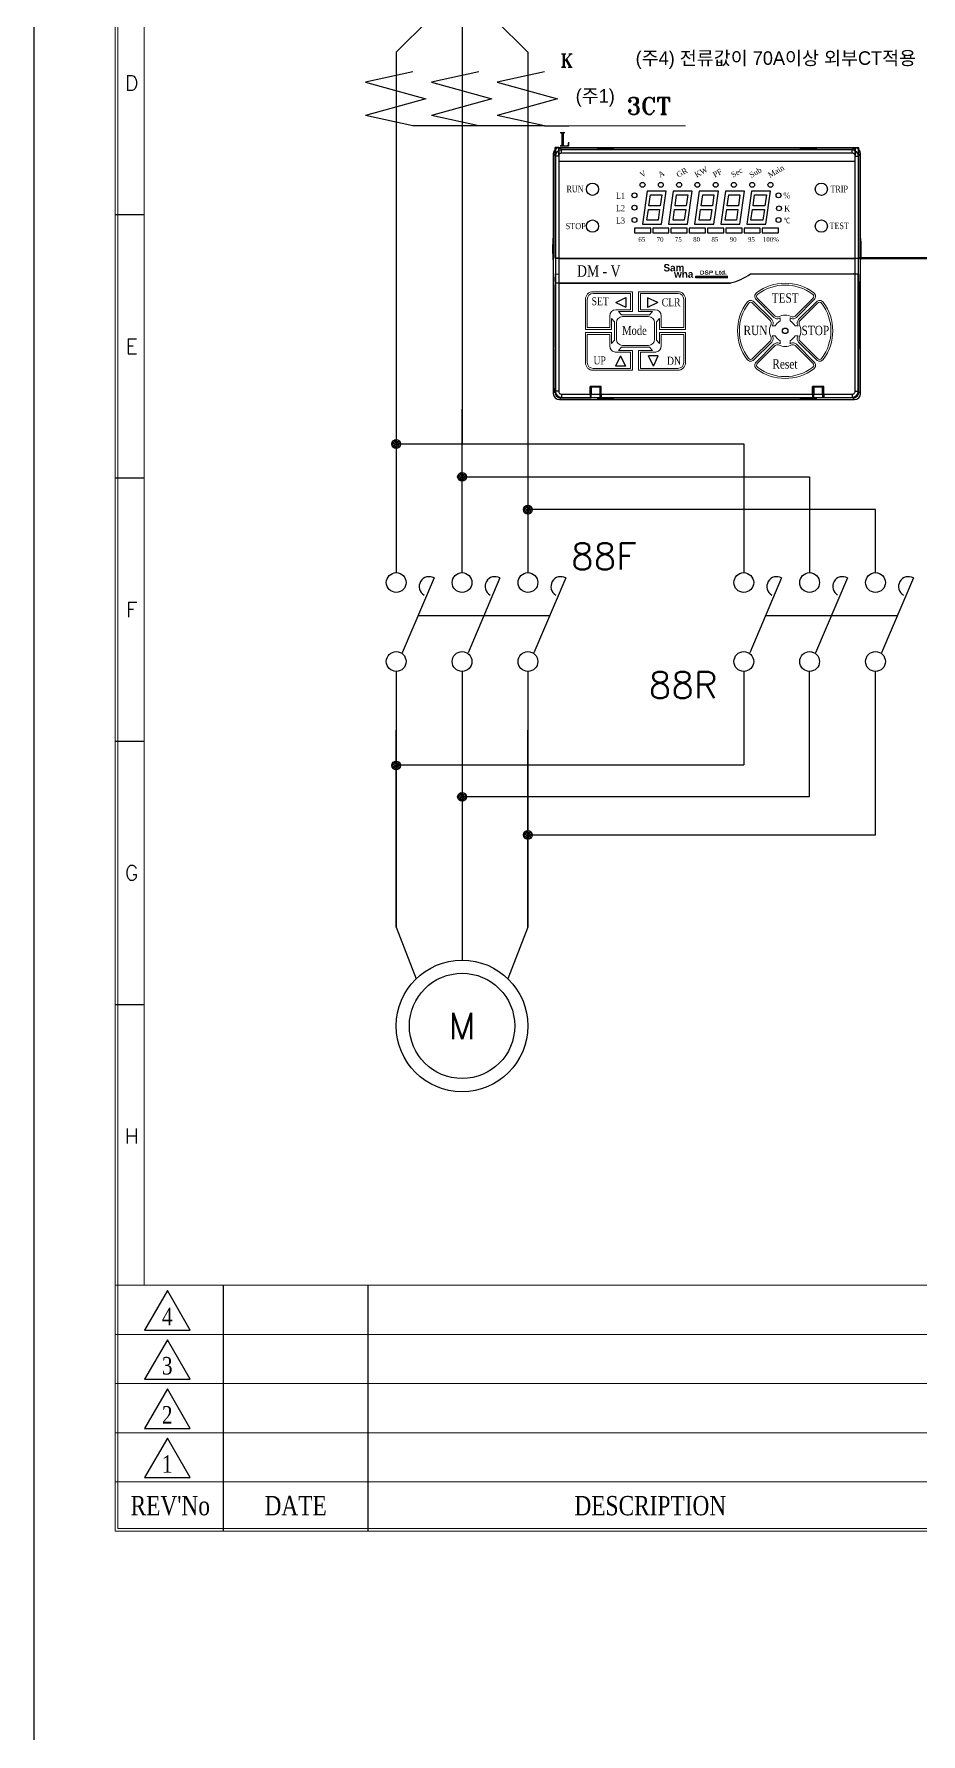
# Model space of a CAD drawing. Header units: millimetres. Extents: x 54 to 1685, y 68 to 1015.
# Drawn here: x 53.5 to 154.6, y 363.6 to 557.3 of the extents above; entities that cross this region are included whole.
import ezdxf
from ezdxf.enums import TextEntityAlignment as Align

# ---------------------------------------------------------------- set-up
doc = ezdxf.new("R2010")
doc.units = ezdxf.units.MM
for name, color, linetype in [('02___PRT_ALL_AXES', 7, 'Continuous'), ('1', 1, 'Continuous'), ('10', 1, 'Continuous'), ('20', 2, 'Continuous'), ('30', 3, 'Continuous'), ('40', 7, 'Continuous'), ('70', 7, 'Continuous')]:
    doc.layers.add(name, color=color, linetype=linetype)
doc.styles.add('SIMPLEX', font='SIMPLEX.shx', dxfattribs={"bigfont": 'HBRDS.shx'})
doc.styles.add('SS', font='batang.ttc', dxfattribs={"width": 0.8})
doc.styles.get("Standard").update_dxf_attribs({"font": 'BareunDotumPro1.ttf'})
doc.styles.add('STYLE2', font='romant.shx')
doc.styles.add('굴림체', font='gulim.ttc')

msp = doc.modelspace()

# ---------------------------------------------------------------- hatches: boundary and pattern name
msp.add_hatch(color=5).paths.add_polyline_path([(128.911, 529.528), (128.911, 529.736), (132.565, 529.736), (132.565, 529.528)])
at = {"layer": '70'}
h = msp.add_hatch(dxfattribs=at)
h.set_pattern_fill('ANSI33', color=256, style=0)
h.set_pattern_definition([(45, (900.59052, 238.1326), (-0.176776695, 0.176776695), []), (45, (900.7673, 238.1326), (-0.176776695, 0.176776695), [0.125, -0.0625])])
h.paths.add_polyline_path([(94.783, 511.096, 0.4142136), (94.283, 510.596, 0.4142136), (94.783, 510.096)])
h.paths.add_polyline_path([(94.783, 511.096), (94.783, 510.596), (95.283, 510.596, 0.4142136)])
h.paths.add_polyline_path([(95.283, 510.596), (94.783, 510.596), (94.783, 510.096, 0.4142136)])
h = msp.add_hatch(dxfattribs=at)
h.set_pattern_fill('ANSI33', color=256, style=0)
h.set_pattern_definition([(45, (908.09052, 234.39019), (-0.176776695, 0.176776695), []), (45, (908.2673, 234.39019), (-0.176776695, 0.176776695), [0.125, -0.0625])])
h.paths.add_polyline_path([(102.283, 507.354, 0.4142136), (101.783, 506.854, 0.4142136), (102.283, 506.354)])
h.paths.add_polyline_path([(102.283, 507.354), (102.283, 506.854), (102.783, 506.854, 0.4142136)])
h.paths.add_polyline_path([(102.783, 506.854), (102.283, 506.854), (102.283, 506.354, 0.4142136)])
h = msp.add_hatch(dxfattribs=at)
h.set_pattern_fill('ANSI33', color=256, style=0)
h.set_pattern_definition([(45, (915.59052, 230.64778), (-0.176776695, 0.176776695), []), (45, (915.7673, 230.64778), (-0.176776695, 0.176776695), [0.125, -0.0625])])
h.paths.add_polyline_path([(109.783, 503.611, 0.4142136), (109.283, 503.111, 0.4142136), (109.783, 502.611)])
h.paths.add_polyline_path([(109.783, 503.611), (109.783, 503.111), (110.283, 503.111, 0.4142136)])
h.paths.add_polyline_path([(110.283, 503.111), (109.783, 503.111), (109.783, 502.611, 0.4142136)])
at = {"layer": '70', "lineweight": 30}
h = msp.add_hatch(dxfattribs=at)
h.set_pattern_fill('ANSI33', color=0, style=0)
h.set_pattern_definition([(45, (900.59052, 201.5034), (-0.176776695, 0.176776695), []), (45, (900.7673, 201.5034), (-0.176776695, 0.176776695), [0.125, -0.0625])])
h.paths.add_polyline_path([(94.783, 474.467, 0.4142136), (94.283, 473.967, 0.4142136), (94.783, 473.467)])
h.paths.add_polyline_path([(94.783, 474.467), (94.783, 473.967), (95.283, 473.967, 0.4142136)])
h.paths.add_polyline_path([(95.283, 473.967), (94.783, 473.967), (94.783, 473.467, 0.4142136)])
h = msp.add_hatch(dxfattribs=at)
h.set_pattern_fill('ANSI33', color=0, style=0)
h.set_pattern_definition([(45, (908.09052, 197.92017), (-0.176776695, 0.176776695), []), (45, (908.2673, 197.92017), (-0.176776695, 0.176776695), [0.125, -0.0625])])
h.paths.add_polyline_path([(102.283, 470.884, 0.4142136), (101.783, 470.384, 0.4142136), (102.283, 469.884)])
h.paths.add_polyline_path([(102.283, 470.884), (102.283, 470.384), (102.783, 470.384, 0.4142136)])
h.paths.add_polyline_path([(102.783, 470.384), (102.283, 470.384), (102.283, 469.884, 0.4142136)])
at = {"layer": '70'}
h = msp.add_hatch(dxfattribs=at)
h.set_pattern_fill('ANSI33', color=0, style=0)
h.set_pattern_definition([(45, (915.59052, 193.58122), (-0.176776695, 0.176776695), []), (45, (915.7673, 193.58122), (-0.176776695, 0.176776695), [0.125, -0.0625])])
h.paths.add_polyline_path([(109.783, 466.545, 0.4142136), (109.283, 466.045, 0.4142136), (109.783, 465.545)])
h.paths.add_polyline_path([(109.783, 466.545), (109.783, 466.045), (110.283, 466.045, 0.4142136)])
h.paths.add_polyline_path([(110.283, 466.045), (109.783, 466.045), (109.783, 465.545, 0.4142136)])

# ---------------------------------------------------------------- linework, layer by layer
at = {"color": 0, "lineweight": 30}
for p, q in [((102.283, 562.739), (102.283, 510.596)), ((94.783, 555.239), (98.533, 558.955)), ((109.783, 555.239), (106.033, 558.955)), ((94.783, 555.239), (94.783, 540.239)), ((109.783, 555.239), (109.783, 540.239)), ((94.783, 540.239), (94.783, 510.596)), ((109.783, 540.239), (109.783, 510.596)), ((94.783, 514.576), (94.783, 495.932)), ((102.283, 495.932), (102.283, 514.576)), ((109.783, 514.576), (109.783, 495.932)), ((94.783, 484.682), (94.783, 455.53)), ((102.283, 484.682), (102.283, 451.78)), ((109.783, 484.682), (109.783, 455.53)), ((94.783, 455.53), (94.783, 477.982)), ((109.783, 455.53), (109.783, 477.982)), ((94.783, 474.033), (134.373, 474.033)), ((141.873, 470.384), (102.283, 470.384)), ((109.783, 466.045), (149.373, 466.045)), ((94.783, 455.53), (97.052, 449.654)), ((109.783, 455.53), (107.514, 449.654))]:
    msp.add_line(p, q, dxfattribs=at)
at = {"color": 7}
for p, q in [((96.683, 552.994), (91.296, 551.805)), ((104.183, 552.994), (98.796, 551.805)), ((111.683, 552.994), (106.296, 551.805)), ((91.296, 551.805), (98.171, 549.913)), ((98.796, 551.805), (105.671, 549.913)), ((106.296, 551.805), (113.171, 549.913)), ((98.171, 549.913), (91.296, 548.021)), ((105.671, 549.913), (98.796, 548.021)), ((113.171, 549.913), (106.296, 548.021)), ((96.683, 546.832), (91.296, 548.021)), ((111.683, 546.832), (96.683, 546.832)), ((104.183, 546.832), (98.796, 548.021)), ((111.683, 546.832), (106.296, 548.021)), ((111.683, 546.832), (114.451, 546.832))]:
    msp.add_line(p, q, dxfattribs=at)
at = {"color": 7, "linetype": 'Continuous'}
for p, q in [((112.919, 544.385), (112.882, 544.378)), ((112.882, 531.757), (112.882, 544.378)), ((112.882, 544.378), (117.978, 544.378)), ((112.882, 544.361), (112.919, 544.355)), ((112.882, 544.361), (118.009, 544.361)), ((113.287, 544.388), (112.919, 544.385)), ((112.919, 543.405), (112.919, 544.385)), ((112.919, 544.355), (112.919, 531.781)), ((113.287, 544.352), (112.919, 544.355)), ((113.287, 543.405), (113.287, 544.388)), ((113.287, 544.388), (147.056, 544.388)), ((113.287, 544.352), (113.287, 531.784)), ((113.287, 544.352), (147.056, 544.352)), ((113.618, 544.104), (113.371, 544.352)), ((146.972, 544.352), (113.371, 544.352)), ((117.978, 544.378), (117.983, 544.381)), ((117.978, 544.378), (117.978, 544.361)), ((117.983, 544.381), (119.26, 544.381)), ((118.009, 544.378), (118.009, 544.361)), ((118.014, 544.378), (118.014, 544.358)), ((118.014, 544.358), (119.229, 544.358)), ((119.229, 544.358), (119.229, 544.378)), ((119.234, 544.361), (119.234, 544.378)), ((119.234, 544.361), (129.559, 544.361)), ((119.265, 544.378), (119.26, 544.381)), ((119.265, 544.378), (119.265, 544.361)), ((119.265, 544.378), (129.528, 544.378)), ((130.784, 544.361), (141.109, 544.361)), ((130.815, 544.378), (141.078, 544.378)), ((141.078, 544.378), (141.083, 544.381)), ((141.078, 544.378), (141.078, 544.361)), ((141.083, 544.381), (142.36, 544.381)), ((141.109, 544.378), (141.109, 544.361)), ((141.114, 544.378), (141.114, 544.358)), ((141.114, 544.358), (142.329, 544.358)), ((142.334, 544.361), (147.461, 544.361)), ((142.365, 544.378), (147.461, 544.378)), ((146.725, 544.104), (146.972, 544.352)), ((147.056, 544.388), (147.424, 544.385)), ((147.056, 544.388), (147.056, 543.405)), ((147.056, 544.352), (147.424, 544.355)), ((147.056, 531.784), (147.056, 544.352)), ((147.424, 544.385), (147.461, 544.378)), ((147.424, 544.385), (147.424, 543.405)), ((147.461, 544.361), (147.424, 544.355)), ((147.424, 531.781), (147.424, 544.355)), ((147.461, 531.757), (147.461, 544.378)), ((112.671, 543.653), (112.671, 516.349)), ((112.919, 543.405), (112.671, 543.653)), ((113.287, 543.405), (112.919, 543.405)), ((146.972, 542.777), (113.371, 542.777)), ((113.618, 543.736), (113.618, 544.104)), ((146.725, 544.104), (113.618, 544.104)), ((146.725, 543.736), (113.618, 543.736)), ((117.659, 544.256), (117.659, 544.279)), ((117.659, 544.279), (119.584, 544.279)), ((117.659, 544.256), (119.584, 544.256)), ((119.584, 544.256), (119.584, 544.279)), ((140.759, 544.256), (140.759, 544.279)), ((140.759, 544.279), (142.684, 544.279)), ((140.759, 544.256), (142.684, 544.256)), ((142.684, 544.256), (142.684, 544.279)), ((146.725, 543.736), (146.725, 544.104)), ((147.056, 543.405), (147.424, 543.405)), ((147.424, 543.405), (147.671, 543.653)), ((147.671, 516.349), (147.671, 543.653)), ((112.882, 531.775), (112.919, 531.781)), ((112.882, 531.775), (119.146, 531.775)), ((112.919, 531.751), (112.882, 531.757)), ((112.882, 531.757), (119.12, 531.757)), ((113.287, 531.784), (112.919, 531.781)), ((112.919, 531.751), (112.919, 530)), ((113.287, 531.748), (112.919, 531.751)), ((113.287, 531.784), (147.056, 531.784)), ((113.287, 531.748), (113.287, 530)), ((113.287, 531.748), (147.056, 531.748)), ((141.196, 531.775), (147.461, 531.775)), ((141.223, 531.757), (147.461, 531.757)), ((147.056, 531.784), (147.424, 531.781)), ((147.056, 531.748), (147.424, 531.751)), ((147.056, 530), (147.056, 531.748)), ((147.461, 531.775), (147.424, 531.781)), ((147.424, 531.751), (147.461, 531.757)), ((147.424, 530), (147.424, 531.751)), ((112.875, 529.125), (112.875, 529.615)), ((112.875, 529.615), (112.883, 529.615)), ((112.883, 529.604), (112.883, 516.554)), ((112.904, 528.95), (132.842, 528.95)), ((112.91, 529.954), (112.926, 529.959)), ((112.926, 529.959), (113.295, 529.965)), ((112.926, 529.959), (112.926, 516.597)), ((113.295, 529.965), (113.295, 516.597)), ((113.295, 528.915), (132.842, 528.915)), ((135.132, 530), (147.439, 530)), ((135.132, 529.965), (147.048, 529.965)), ((146.743, 529.965), (146.743, 530)), ((146.848, 529.965), (146.848, 529.991)), ((147.048, 529.965), (147.417, 529.959)), ((147.048, 516.597), (147.048, 529.965)), ((147.433, 529.954), (147.417, 529.959)), ((147.417, 516.597), (147.417, 529.959)), ((147.46, 529.615), (147.468, 529.615)), ((147.46, 516.554), (147.46, 529.604)), ((147.468, 529.125), (147.468, 529.615)), ((112.875, 517.048), (112.875, 521.425)), ((147.468, 517.048), (147.468, 521.425)), ((112.863, 516.541), (112.671, 516.349)), ((112.863, 516.541), (112.868, 516.963)), ((112.868, 516.963), (112.875, 517.048)), ((112.883, 516.963), (112.868, 516.963)), ((112.875, 517.048), (112.883, 517.048)), ((112.926, 516.597), (112.883, 516.554)), ((113.295, 516.597), (112.926, 516.597)), ((113.114, 516.049), (113.053, 516.049)), ((113.556, 515.836), (113.371, 515.65)), ((113.371, 515.65), (146.972, 515.65)), ((113.556, 515.836), (116.976, 515.836)), ((113.578, 515.883), (113.611, 515.884)), ((113.626, 515.898), (113.611, 515.884)), ((113.611, 515.884), (116.861, 515.884)), ((113.611, 515.883), (116.86, 515.883)), ((113.626, 516.266), (113.626, 515.898)), ((113.626, 516.266), (116.871, 516.266)), ((113.626, 515.898), (116.865, 515.898)), ((116.861, 515.884), (116.86, 515.883)), ((116.861, 515.884), (116.865, 515.898)), ((116.871, 516.266), (116.865, 515.898)), ((116.976, 516.049), (116.868, 516.049)), ((116.871, 516.266), (116.871, 517.151)), ((118.131, 517.151), (116.871, 517.151)), ((116.871, 517.097), (116.991, 517.097)), ((116.983, 517.081), (116.871, 517.081)), ((116.871, 517.048), (116.983, 517.048)), ((116.98, 516.963), (116.871, 516.963)), ((116.871, 516.696), (116.992, 516.696)), ((116.871, 516.276), (116.992, 516.276)), ((116.976, 516.049), (116.977, 516.276)), ((116.976, 515.836), (116.976, 516.049)), ((116.997, 515.898), (116.976, 515.836)), ((116.979, 516.696), (116.98, 516.963)), ((116.98, 516.963), (116.983, 517.048)), ((116.983, 517.081), (116.991, 517.097)), ((116.983, 517.048), (116.983, 517.081)), ((116.992, 517.151), (116.992, 517.065)), ((116.992, 517.065), (117.003, 517.054)), ((118.011, 517.065), (116.992, 517.065)), ((116.997, 515.898), (117.003, 516.266)), ((116.997, 515.898), (118.006, 515.898)), ((117.003, 517.054), (117.003, 516.266)), ((118, 517.054), (117.003, 517.054)), ((117.003, 516.266), (118, 516.266)), ((117.659, 515.746), (119.584, 515.746)), ((117.659, 515.746), (117.659, 515.723)), ((117.659, 515.723), (119.584, 515.723)), ((118.011, 517.065), (118, 517.054)), ((118, 516.266), (118, 517.054)), ((118, 516.266), (118.006, 515.898)), ((118.026, 515.836), (118.006, 515.898)), ((118.011, 517.065), (118.011, 517.151)), ((118.02, 517.081), (118.012, 517.097)), ((118.012, 517.097), (118.131, 517.097)), ((118.02, 517.081), (118.02, 517.048)), ((118.131, 517.081), (118.02, 517.081)), ((118.023, 516.963), (118.02, 517.048)), ((118.02, 517.048), (118.131, 517.048)), ((118.026, 516.049), (118.023, 516.963)), ((118.023, 516.963), (118.131, 516.963)), ((118.026, 516.049), (118.135, 516.049)), ((118.026, 515.836), (118.026, 516.049)), ((118.026, 515.836), (142.316, 515.836)), ((118.131, 516.266), (118.131, 517.151)), ((118.131, 516.266), (142.211, 516.266)), ((118.131, 516.266), (118.138, 515.898)), ((118.142, 515.884), (118.138, 515.898)), ((118.138, 515.898), (142.205, 515.898)), ((118.142, 515.884), (118.143, 515.883)), ((118.142, 515.884), (142.201, 515.884)), ((118.143, 515.883), (142.2, 515.883)), ((119.584, 515.746), (119.584, 515.723)), ((140.759, 515.746), (142.684, 515.746)), ((140.759, 515.746), (140.759, 515.723)), ((140.759, 515.723), (142.684, 515.723)), ((142.201, 515.884), (142.2, 515.883)), ((142.205, 515.898), (142.201, 515.884)), ((142.211, 516.266), (142.205, 515.898)), ((142.208, 516.049), (142.316, 516.049)), ((143.471, 517.151), (142.211, 517.151)), ((142.211, 516.266), (142.211, 517.151)), ((142.211, 517.097), (142.331, 517.097)), ((142.323, 517.081), (142.211, 517.081)), ((142.211, 517.048), (142.323, 517.048)), ((142.211, 516.963), (142.32, 516.963)), ((142.316, 516.049), (142.32, 516.963)), ((142.316, 515.836), (142.316, 516.049)), ((142.337, 515.898), (142.316, 515.836)), ((142.32, 516.963), (142.323, 517.048)), ((142.323, 517.081), (142.331, 517.097)), ((142.323, 517.048), (142.323, 517.081)), ((142.332, 517.151), (142.332, 517.065)), ((143.351, 517.065), (142.332, 517.065)), ((142.332, 517.065), (142.343, 517.054)), ((142.337, 515.898), (142.343, 516.266)), ((142.337, 515.898), (143.346, 515.898)), ((143.34, 517.054), (142.343, 517.054)), ((142.343, 517.054), (142.343, 516.266)), ((142.343, 516.266), (143.34, 516.266)), ((142.684, 515.746), (142.684, 515.723)), ((143.351, 517.065), (143.34, 517.054)), ((143.34, 516.266), (143.34, 517.054)), ((143.34, 516.266), (143.346, 515.898)), ((143.366, 515.836), (143.346, 515.898)), ((143.351, 517.065), (143.351, 517.151)), ((143.471, 516.696), (143.351, 516.696)), ((143.471, 516.276), (143.351, 516.276)), ((143.352, 517.097), (143.471, 517.097)), ((143.36, 517.081), (143.352, 517.097)), ((143.471, 517.081), (143.36, 517.081)), ((143.36, 517.081), (143.36, 517.048)), ((143.471, 517.048), (143.36, 517.048)), ((143.363, 516.963), (143.36, 517.048)), ((143.363, 516.963), (143.471, 516.963)), ((143.364, 516.696), (143.363, 516.963)), ((143.366, 516.049), (143.366, 516.276)), ((143.366, 516.049), (143.475, 516.049)), ((143.366, 515.836), (143.366, 516.049)), ((146.787, 515.836), (143.366, 515.836)), ((143.471, 516.266), (143.471, 517.151)), ((143.471, 516.266), (146.717, 516.266)), ((143.471, 516.266), (143.478, 515.898)), ((143.478, 515.898), (146.717, 515.898)), ((143.478, 515.898), (143.482, 515.884)), ((143.482, 515.884), (146.732, 515.884)), ((143.482, 515.884), (143.483, 515.883)), ((143.483, 515.883), (146.732, 515.883)), ((146.717, 516.266), (146.717, 515.898)), ((146.717, 515.898), (146.732, 515.884)), ((146.732, 515.884), (146.765, 515.883)), ((146.787, 515.836), (146.972, 515.65)), ((147.048, 516.597), (147.417, 516.597)), ((147.229, 516.049), (147.29, 516.049)), ((147.417, 516.597), (147.46, 516.554)), ((147.468, 517.048), (147.46, 517.048)), ((147.46, 516.963), (147.475, 516.963)), ((147.475, 516.963), (147.468, 517.048)), ((147.48, 516.541), (147.475, 516.963)), ((147.48, 516.541), (147.671, 516.349))]:
    msp.add_line(p, q, dxfattribs=at)
at = {"color": 5}
for p, q in [((128.911, 529.736), (132.565, 529.736)), ((128.911, 529.528), (128.911, 529.736)), ((132.565, 529.528), (128.911, 529.528))]:
    msp.add_line(p, q, dxfattribs=at)
at = {"color": 7, "linetype": 'Continuous', "lineweight": 15}
for p, q in [((116.332, 523.646), (116.332, 527.076)), ((116.542, 527.076), (116.542, 523.856)), ((117.207, 527.951), (121.687, 527.951)), ((121.477, 527.741), (117.207, 527.741)), ((121.477, 525.886), (121.477, 527.741)), ((121.687, 527.951), (121.687, 525.676)), ((122.387, 525.676), (122.387, 527.951)), ((122.387, 527.951), (126.867, 527.951)), ((122.597, 527.741), (122.597, 525.886)), ((126.867, 527.741), (122.597, 527.741)), ((127.532, 523.856), (127.532, 527.076)), ((127.742, 527.076), (127.742, 523.646)), ((137.807, 525.012), (135.778, 527.041)), ((137.956, 525.161), (135.926, 527.19)), ((142.24, 527.19), (140.211, 525.161)), ((142.389, 527.041), (140.36, 525.012)), ((119.097, 523.856), (119.097, 525.186)), ((119.797, 525.886), (121.477, 525.886)), ((120.099, 525.676), (120.452, 525.322)), ((121.687, 525.676), (120.099, 525.676)), ((120.532, 525.326), (123.542, 525.326)), ((123.502, 525.116), (120.567, 525.116)), ((123.975, 525.676), (122.387, 525.676)), ((122.597, 525.886), (124.277, 525.886)), ((123.621, 525.322), (123.975, 525.676)), ((124.977, 525.186), (124.977, 523.856)), ((135.382, 526.646), (137.411, 524.616)), ((135.53, 526.794), (137.56, 524.765)), ((140.607, 524.765), (142.636, 526.794)), ((140.756, 524.616), (142.785, 526.646)), ((119.307, 523.646), (116.332, 523.646)), ((116.332, 519.866), (116.332, 523.296)), ((116.332, 523.296), (119.307, 523.296)), ((116.542, 523.856), (119.097, 523.856)), ((116.542, 523.086), (116.542, 519.866)), ((119.097, 523.086), (116.542, 523.086)), ((119.097, 521.764), (119.097, 523.086)), ((119.66, 524.53), (119.307, 524.884)), ((119.307, 524.884), (119.307, 523.646)), ((119.307, 523.296), (119.307, 522.058)), ((119.657, 522.491), (119.657, 524.451)), ((119.867, 524.416), (119.867, 522.526)), ((124.202, 522.526), (124.202, 524.416)), ((124.767, 524.884), (124.413, 524.53)), ((124.417, 524.451), (124.417, 522.491)), ((124.767, 523.646), (124.767, 524.884)), ((127.742, 523.646), (124.767, 523.646)), ((124.767, 522.058), (124.767, 523.296)), ((124.767, 523.296), (127.742, 523.296)), ((124.977, 523.856), (127.532, 523.856)), ((127.532, 523.086), (124.977, 523.086)), ((124.977, 523.086), (124.977, 521.764)), ((127.532, 519.866), (127.532, 523.086)), ((127.742, 523.296), (127.742, 519.866)), ((137.611, 524.048), (137.955, 524.048)), ((138.523, 524.617), (138.523, 524.961)), ((139.643, 524.961), (139.643, 524.617)), ((140.212, 524.048), (140.555, 524.048)), ((119.307, 522.058), (119.66, 522.412)), ((120.452, 521.62), (120.099, 521.266)), ((120.099, 521.266), (121.687, 521.266)), ((123.542, 521.616), (120.532, 521.616)), ((120.567, 521.826), (123.502, 521.826)), ((121.687, 521.266), (121.687, 518.991)), ((122.387, 518.991), (122.387, 521.266)), ((122.387, 521.266), (123.975, 521.266)), ((123.975, 521.266), (123.621, 521.62)), ((124.413, 522.412), (124.767, 522.058)), ((137.411, 522.361), (135.382, 520.331)), ((137.56, 522.212), (135.53, 520.183)), ((135.778, 519.935), (137.807, 521.965)), ((135.926, 519.787), (137.956, 521.816)), ((137.955, 522.928), (137.611, 522.928)), ((138.523, 522.016), (138.523, 522.36)), ((139.643, 522.36), (139.643, 522.016)), ((140.211, 521.816), (142.24, 519.787)), ((140.555, 522.928), (140.212, 522.928)), ((140.36, 521.965), (142.389, 519.935)), ((142.636, 520.183), (140.607, 522.212)), ((142.785, 520.331), (140.756, 522.361)), ((117.207, 519.201), (121.477, 519.201)), ((121.477, 521.056), (119.832, 521.056)), ((121.477, 519.201), (121.477, 521.056)), ((122.597, 521.056), (122.597, 519.201)), ((124.242, 521.056), (122.597, 521.056)), ((122.597, 519.201), (126.867, 519.201)), ((121.687, 518.991), (117.207, 518.991)), ((126.867, 518.991), (122.387, 518.991))]:
    msp.add_line(p, q, dxfattribs=at)
for p, q in [((119.779, 526.728), (120.946, 527.285)), ((120.946, 527.285), (120.946, 526.171)), ((123.398, 527.259), (123.398, 526.145)), ((124.565, 526.702), (123.398, 527.259)), ((119.779, 526.728), (120.946, 526.171)), ((124.565, 526.702), (123.398, 526.145)), ((120.332, 520.647), (119.775, 519.48)), ((120.889, 519.48), (119.775, 519.48)), ((120.332, 520.647), (120.889, 519.48)), ((124.635, 520.629), (123.521, 520.629)), ((124.078, 519.461), (123.521, 520.629)), ((124.078, 519.461), (124.635, 520.629))]:
    msp.add_line(p, q)
at = {"color": 0, "linetype": 'Continuous'}
for p, q in [((97.281, 491.058), (112.218, 491.058)), ((136.871, 491.058), (151.809, 491.058))]:
    msp.add_line(p, q, dxfattribs=at)
at = {"color": 1}
msp.add_lwpolyline([(53.531, 1015.074), (462.75, 1015.074), (462.75, 67.871), (53.531, 67.871)], close=True, dxfattribs=at)
for centre, radius in [((117.139, 539.626), 0.7), ((143.204, 535.426), 0.7), ((139.083, 523.488), 0.313)]:
    msp.add_circle(centre, radius, dxfattribs=at)
at = {"color": 3}
msp.add_circle((143.204, 539.626), 0.7, dxfattribs=at)
at = {"color": 30}
msp.add_circle((117.139, 535.426), 0.7, dxfattribs=at)
at = {"color": 0, "lineweight": 30}
for radius in [7.5, 6]:
    msp.add_circle((102.283, 444.28), radius, dxfattribs=at)
at = {"color": 7, "linetype": 'Continuous'}
for centre, radius, start, end in [((113.619, 543.404), 0.7, 90.08421, 179.91579), ((146.724, 543.404), 0.7, 0.08421, 89.91579), ((109.038, 527.74), 4.08, 19.4695, 19.85245), ((151.305, 527.74), 4.08, 160.14755, 160.5305), ((109.04, 522.81), 4.077, 340.14755, 340.53109), ((151.303, 522.81), 4.077, 199.46891, 199.85245), ((113.627, 516.598), 0.7, 180.08421, 269.91579), ((146.716, 516.598), 0.7, 270.08421, 359.91579)]:
    msp.add_arc(centre, radius, start, end, dxfattribs=at)
at = {"color": 7}
msp.add_arc((131.17, 535.812), 7.063, 283.6991, 304.1229, dxfattribs=at)
at = {"color": 7, "linetype": 'Continuous', "lineweight": 15}
for centre, radius, start, end in [((139.083, 523.488), 5.425, 53.21321, 126.78679), ((117.207, 527.076), 0.875, 90, 180), ((117.207, 527.076), 0.665, 90, 180), ((126.867, 527.076), 0.875, 0, 90), ((126.867, 527.076), 0.665, 0, 90), ((135.159, 526.423), 0.525, 45, 143.21321), ((136.149, 527.413), 0.525, 126.78679, 225), ((136.149, 527.413), 0.315, 126.78679, 225), ((139.083, 523.488), 5.215, 53.21321, 126.78679), ((142.018, 527.413), 0.315, 315, 53.21321), ((142.018, 527.413), 0.525, 315, 53.21321), ((143.008, 526.423), 0.525, 36.78679, 135), ((119.797, 525.186), 0.7, 90, 180), ((120.567, 524.416), 0.7, 90, 180), ((120.532, 524.451), 0.875, 90, 95.20818), ((123.502, 524.416), 0.7, 0, 90), ((123.542, 524.451), 0.875, 84.79182, 90), ((124.277, 525.186), 0.7, 0, 90), ((139.083, 523.488), 5.425, 143.21321, 216.78679), ((139.083, 523.488), 5.215, 143.21321, 216.78679), ((135.159, 526.423), 0.315, 45, 143.21321), ((138.178, 525.383), 0.525, 225, 295.52878), ((138.178, 525.383), 0.315, 225, 295.52878), ((139.083, 523.488), 1.785, 64.47122, 115.52878), ((139.988, 525.383), 0.525, 244.47122, 315), ((139.988, 525.383), 0.315, 244.47122, 315), ((143.008, 526.423), 0.315, 36.78679, 135), ((139.083, 523.488), 5.215, 323.21321, 36.78679), ((139.083, 523.488), 5.425, 323.21321, 36.78679), ((120.532, 524.451), 0.875, 174.79182, 180), ((123.542, 524.451), 0.875, 0, 5.20818), ((139.083, 523.488), 1.785, 154.47122, 205.52878), ((137.188, 524.393), 0.315, 334.47122, 45), ((137.188, 524.393), 0.525, 334.47122, 45), ((139.083, 523.488), 1.575, 154.47122, 159.1725), ((139.083, 523.488), 1.26, 116.3878, 153.6122), ((139.083, 523.488), 1.575, 110.8275, 115.52878), ((139.083, 523.488), 1.575, 64.47122, 69.1725), ((139.083, 523.488), 1.26, 26.3878, 63.6122), ((140.978, 524.393), 0.525, 135, 205.52878), ((139.083, 523.488), 1.575, 20.8275, 25.52878), ((140.978, 524.393), 0.315, 135, 205.52878), ((139.083, 523.488), 1.785, 334.47122, 25.52878), ((119.797, 521.764), 0.7, 180, 257.08599), ((120.532, 522.491), 0.875, 180, 185.20818), ((120.567, 522.526), 0.7, 180, 270), ((120.532, 522.491), 0.875, 264.79182, 270), ((123.502, 522.526), 0.7, 270, 0), ((123.542, 522.491), 0.875, 270, 275.20818), ((123.542, 522.491), 0.875, 354.79182, 0), ((124.277, 521.764), 0.7, 282.91401, 0), ((137.188, 522.583), 0.315, 315, 25.52878), ((137.188, 522.583), 0.525, 315, 25.52878), ((139.083, 523.488), 1.575, 200.8275, 205.52878), ((138.178, 521.593), 0.525, 64.47122, 135), ((139.083, 523.488), 1.26, 206.3878, 243.6122), ((138.178, 521.593), 0.315, 64.47122, 135), ((139.083, 523.488), 1.785, 244.47122, 295.52878), ((139.083, 523.488), 1.575, 244.47122, 249.1725), ((139.083, 523.488), 1.26, 296.3878, 333.6122), ((139.083, 523.488), 1.575, 290.8275, 295.52878), ((139.988, 521.593), 0.525, 45, 115.52878), ((139.988, 521.593), 0.315, 45, 115.52878), ((140.978, 522.583), 0.525, 154.47122, 225), ((139.083, 523.488), 1.575, 334.47122, 339.1725), ((140.978, 522.583), 0.315, 154.47122, 225), ((117.207, 519.866), 0.875, 180, 270), ((117.207, 519.866), 0.665, 180, 270), ((119.832, 521.791), 0.735, 254.90233, 270), ((124.242, 521.791), 0.735, 270, 285.09767), ((126.867, 519.866), 0.665, 270, 0), ((126.867, 519.866), 0.875, 270, 0), ((135.159, 520.554), 0.525, 216.78679, 315), ((135.159, 520.554), 0.315, 216.78679, 315), ((136.149, 519.564), 0.525, 135, 233.21321), ((136.149, 519.564), 0.315, 135, 233.21321), ((139.083, 523.488), 5.215, 233.21321, 306.78679), ((142.018, 519.564), 0.315, 306.78679, 45), ((142.018, 519.564), 0.525, 306.78679, 45), ((143.008, 520.554), 0.525, 225, 323.21321), ((143.008, 520.554), 0.315, 225, 323.21321), ((139.083, 523.488), 5.425, 233.21321, 306.78679)]:
    msp.add_arc(centre, radius, start, end, dxfattribs=at)
at = {"color": 7, "linetype": 'Continuous'}
for centre, major_axis, ratio, start_param, end_param in [((113.372, 543.651), (0.496, -0.496), 0.9972647, 2.357564, 3.9256213), ((146.971, 543.651), (0.496, 0.496), 0.9972647, -0.7840286, 0.7840286), ((112.904, 529.614), (0, 0.386), 0.075882, 6.2801387, 7.850935), ((112.911, 529.603), (0, 0.351), 0.0782299, 0.0140979, 1.5674409), ((146.844, 529.44), (0, 0.56), 0.0349208, -0.3537841, -0.1819588), ((147.432, 529.603), (0, 0.351), 0.0782299, 4.7157444, 6.2690874), ((147.439, 529.614), (0, 0.386), 0.075882, 4.7154356, 6.2862319), ((113.372, 516.351), (0.496, 0.496), 0.9972647, -3.9256213, -2.357564), ((113.564, 516.543), (0.307, 0.643), 0.9802708, -4.2724963, -3.506276), ((113.584, 516.556), (0.496, 0.496), 0.9972647, 2.357564, 2.5671651), ((113.558, 516.537), (0.496, 0.496), 0.9972647, -3.159401, -2.357564), ((116.992, 516.486), (0, 0.245), 0.0174551, -3.6798354, 0.5382428), ((116.991, 517.202), (0, 0.105), 0.0174551, -3.1066861, -2.0799773), ((118.012, 517.202), (0, 0.105), 0.0174551, -4.203208, -3.1764992), ((142.331, 517.202), (0, 0.105), 0.0174551, -3.1066861, -2.0799773), ((143.351, 516.486), (0, 0.245), 0.0174551, -0.5382428, 3.6798354), ((143.352, 517.202), (0, 0.105), 0.0174551, -4.203208, -3.1764992), ((146.785, 516.537), (0.496, -0.496), 0.9972647, -0.7840286, 0.0178083), ((146.971, 516.351), (0.496, -0.496), 0.9972647, -0.7840286, 0.7840286), ((146.779, 516.543), (-0.307, 0.643), 0.9802708, -2.7769093, -2.010689), ((146.759, 516.556), (-0.496, 0.496), 0.9972647, -2.5671651, -2.357564)]:
    msp.add_ellipse(centre, major_axis=major_axis, ratio=ratio, start_param=start_param, end_param=end_param, dxfattribs=at)
for points, knots in [([(113.618, 543.736), (113.575, 543.736), (113.488, 543.718), (113.378, 543.645), (113.305, 543.535), (113.287, 543.448), (113.287, 543.405)], [0, 0, 0, 0, 0.2502191, 0.500153, 0.7500302, 1, 1, 1, 1]), ([(147.056, 543.405), (147.056, 543.448), (147.038, 543.535), (146.965, 543.645), (146.855, 543.719), (146.768, 543.736), (146.725, 543.736)], [0, 0, 0, 0, 0.2502191, 0.500153, 0.7500302, 1, 1, 1, 1]), ([(112.875, 529.125), (112.865, 528.908), (112.852, 523.541), (112.845, 522.825), (112.852, 522.109), (112.865, 521.643), (112.875, 521.425)], [0, 0, 0, 0, 0.2329971, 0.500001, 0.7670065, 1, 1, 1, 1]), ([(147.468, 529.125), (147.478, 528.908), (147.491, 523.541), (147.498, 522.825), (147.491, 522.109), (147.478, 521.643), (147.468, 521.425)], [0, 0, 0, 0, 0.2329971, 0.500001, 0.7670065, 1, 1, 1, 1]), ([(112.899, 516.408), (112.908, 516.364), (112.935, 516.28), (113, 516.168), (113.08, 516.075), (113.199, 515.98), (113.365, 515.903), (113.508, 515.883), (113.578, 515.883)], [0, 0, 0, 0, 0.1453169, 0.2844545, 0.4157128, 0.5400544, 0.7741645, 1, 1, 1, 1]), ([(113.295, 516.597), (113.295, 516.554), (113.312, 516.467), (113.386, 516.357), (113.496, 516.284), (113.583, 516.266), (113.626, 516.266)], [0, 0, 0, 0, 0.2502193, 0.5001512, 0.7500273, 1, 1, 1, 1]), ([(146.717, 516.266), (146.761, 516.266), (146.848, 516.284), (146.958, 516.357), (147.031, 516.467), (147.048, 516.554), (147.048, 516.597)], [0, 0, 0, 0, 0.2502193, 0.5001512, 0.7500273, 1, 1, 1, 1]), ([(146.765, 515.883), (146.835, 515.883), (146.978, 515.903), (147.144, 515.98), (147.263, 516.075), (147.343, 516.168), (147.408, 516.28), (147.435, 516.364), (147.444, 516.408)], [0, 0, 0, 0, 0.2258312, 0.4599354, 0.5842729, 0.7155252, 0.8546651, 1, 1, 1, 1])]:
    msp.add_open_spline(points, degree=3, knots=knots, dxfattribs=at)
at = {"layer": '02___PRT_ALL_AXES', "color": 7, "linetype": 'Continuous'}
for p, q in [((123.359, 539.413), (122.829, 535.639)), ((125.535, 539.413), (123.359, 539.413)), ((123.575, 537.748), (123.747, 538.967)), ((123.747, 538.967), (125.022, 538.967)), ((125.022, 538.967), (124.851, 537.748)), ((125.004, 535.639), (125.535, 539.413)), ((126.331, 539.413), (125.801, 535.639)), ((128.507, 539.413), (126.331, 539.413)), ((126.547, 537.748), (126.718, 538.967)), ((126.718, 538.967), (127.994, 538.967)), ((127.994, 538.967), (127.823, 537.748)), ((127.976, 535.639), (128.507, 539.413)), ((129.303, 539.413), (128.772, 535.639)), ((131.478, 539.413), (129.303, 539.413)), ((129.519, 537.748), (129.69, 538.967)), ((129.69, 538.967), (130.966, 538.967)), ((130.966, 538.967), (130.794, 537.748)), ((130.948, 535.639), (131.478, 539.413)), ((132.274, 539.413), (131.744, 535.639)), ((134.45, 539.413), (132.274, 539.413)), ((132.491, 537.748), (132.662, 538.967)), ((132.662, 538.967), (133.937, 538.967)), ((133.937, 538.967), (133.766, 537.748)), ((133.92, 535.639), (134.45, 539.413)), ((135.246, 539.413), (134.716, 535.639)), ((137.422, 539.413), (135.246, 539.413)), ((135.425, 537.748), (135.596, 538.967)), ((135.596, 538.967), (136.947, 538.967)), ((136.947, 538.967), (136.775, 537.748)), ((136.892, 535.639), (137.422, 539.413)), ((123.342, 536.084), (123.513, 537.303)), ((123.513, 537.303), (124.788, 537.303)), ((124.851, 537.748), (123.575, 537.748)), ((124.788, 537.303), (124.617, 536.084)), ((126.313, 536.084), (126.485, 537.303)), ((126.485, 537.303), (127.76, 537.303)), ((127.823, 537.748), (126.547, 537.748)), ((127.76, 537.303), (127.589, 536.084)), ((129.285, 536.084), (129.456, 537.303)), ((129.456, 537.303), (130.732, 537.303)), ((130.794, 537.748), (129.519, 537.748)), ((130.732, 537.303), (130.561, 536.084)), ((132.257, 536.084), (132.428, 537.303)), ((132.428, 537.303), (133.704, 537.303)), ((133.766, 537.748), (132.491, 537.748)), ((133.704, 537.303), (133.532, 536.084)), ((135.191, 536.084), (135.362, 537.303)), ((135.362, 537.303), (136.713, 537.303)), ((136.775, 537.748), (135.425, 537.748)), ((136.713, 537.303), (136.542, 536.084)), ((121.916, 535.185), (121.916, 534.665)), ((123.773, 535.185), (121.916, 535.185)), ((121.916, 534.665), (123.773, 534.665)), ((122.829, 535.639), (125.004, 535.639)), ((124.617, 536.084), (123.342, 536.084)), ((123.773, 534.665), (123.773, 535.185)), ((123.996, 535.185), (123.996, 534.665)), ((125.853, 535.185), (123.996, 535.185)), ((123.996, 534.665), (125.853, 534.665)), ((125.801, 535.639), (127.976, 535.639)), ((125.853, 534.665), (125.853, 535.185)), ((126.076, 535.185), (126.076, 534.665)), ((127.934, 535.185), (126.076, 535.185)), ((126.076, 534.665), (127.934, 534.665)), ((127.589, 536.084), (126.313, 536.084)), ((127.934, 534.665), (127.934, 535.185)), ((128.157, 535.185), (128.157, 534.665)), ((130.014, 535.185), (128.157, 535.185)), ((128.157, 534.665), (130.014, 534.665)), ((128.772, 535.639), (130.948, 535.639)), ((130.561, 536.084), (129.285, 536.084)), ((130.014, 534.665), (130.014, 535.185)), ((130.237, 535.185), (130.237, 534.665)), ((132.094, 535.185), (130.237, 535.185)), ((130.237, 534.665), (132.094, 534.665)), ((131.744, 535.639), (133.92, 535.639)), ((132.094, 534.665), (132.094, 535.185)), ((133.532, 536.084), (132.257, 536.084)), ((132.317, 535.185), (132.317, 534.665)), ((134.174, 535.185), (132.317, 535.185)), ((132.317, 534.665), (134.174, 534.665)), ((134.174, 534.665), (134.174, 535.185)), ((134.397, 535.185), (134.397, 534.665)), ((136.255, 535.185), (134.397, 535.185)), ((134.397, 534.665), (136.255, 534.665)), ((134.716, 535.639), (136.892, 535.639)), ((136.542, 536.084), (135.191, 536.084)), ((136.255, 534.665), (136.255, 535.185)), ((138.335, 535.185), (136.478, 535.185)), ((136.478, 535.185), (136.478, 534.665)), ((136.478, 534.665), (138.335, 534.665)), ((138.335, 534.665), (138.335, 535.185))]:
    msp.add_line(p, q, dxfattribs=at)
for centre in [(121.916, 538.93), (122.845, 540.126), (124.925, 540.126), (127.005, 540.126), (129.085, 540.126), (131.165, 540.126), (133.246, 540.126), (135.326, 540.126), (137.406, 540.126), (138.335, 538.93), (121.916, 537.526), (138.381, 537.44), (121.916, 536.121), (138.335, 536.121)]:
    msp.add_circle(centre, 0.279, dxfattribs=at)
for centre, start, end in [((125.844, 532.818), 173.70019, 186.29981), ((134.499, 532.818), 353.70019, 6.29981)]:
    msp.add_arc(centre, 13.26, start, end, dxfattribs=at)
at = {"layer": '1', "color": 0}
for p, q in [((99.095, 495.326), (95.467, 486.791)), ((106.595, 495.326), (102.967, 486.791)), ((114.095, 495.326), (110.467, 486.791)), ((138.685, 495.326), (135.057, 486.791)), ((146.185, 495.326), (142.557, 486.791)), ((153.685, 495.326), (150.057, 486.791))]:
    msp.add_line(p, q, dxfattribs=at)
for centre in [(94.783, 494.807), (102.283, 494.807), (109.783, 494.807), (134.373, 494.807), (141.873, 494.807), (149.373, 494.807), (94.783, 485.807), (102.283, 485.807), (109.783, 485.807), (134.373, 485.807), (141.873, 485.807), (149.373, 485.807)]:
    msp.add_circle(centre, 1.125, dxfattribs=at)
for centre in [(98.533, 494.351), (106.033, 494.351), (113.533, 494.351), (138.123, 494.351), (145.623, 494.351), (153.123, 494.351)]:
    msp.add_arc(centre, 1.125, 60, 240, dxfattribs=at)
at = {"layer": '10', "color": 0}
for points in [[(68.716, 414.124), (66.118, 409.624), (71.314, 409.624)], [(68.716, 408.524), (66.118, 404.024), (71.314, 404.024)], [(68.716, 402.924), (66.118, 398.424), (71.314, 398.424)], [(68.716, 397.324), (66.118, 392.824), (71.314, 392.824)]]:
    msp.add_lwpolyline(points, close=True, dxfattribs=at)
at = {"layer": '20', "color": 0, "lineweight": 13}
msp.add_lwpolyline([(66.092, 414.728), (66.092, 653.428), (439.492, 653.428), (439.492, 414.728)], dxfattribs=at)
at = {"layer": '30', "color": 0}
for p, q in [((62.792, 536.728), (66.092, 536.728)), ((62.792, 506.728), (66.092, 506.728)), ((62.792, 476.728), (66.092, 476.728)), ((62.792, 446.728), (66.092, 446.728))]:
    msp.add_line(p, q, dxfattribs=at)
at = {"layer": '40', "color": 0}
for p, q in [((75.058, 414.728), (75.058, 386.728)), ((91.558, 414.728), (91.558, 386.728))]:
    msp.add_line(p, q, dxfattribs=at)
at = {"layer": '40', "color": 0, "lineweight": 13}
for p, q in [((202.792, 409.128), (62.792, 409.128)), ((202.792, 403.528), (62.792, 403.528)), ((202.792, 397.928), (62.792, 397.928)), ((202.792, 392.328), (62.792, 392.328))]:
    msp.add_line(p, q, dxfattribs=at)
at = {"layer": '70', "lineweight": 18}
msp.add_line((96.683, 546.832), (127.744, 546.832), dxfattribs=at)
at = {"layer": '70', "linetype": 'ByBlock', "lineweight": 50}
msp.add_line((147.513, 531.766), (155.219, 531.766), dxfattribs=at)
at = {"layer": '70', "color": 0, "lineweight": 30}
for p, q in [((94.783, 510.596), (134.373, 510.596)), ((134.373, 510.596), (134.373, 495.932)), ((102.283, 506.854), (141.873, 506.854)), ((141.873, 506.854), (141.873, 495.932)), ((149.373, 503.111), (109.783, 503.111)), ((149.373, 495.932), (149.373, 503.111)), ((134.373, 484.682), (134.373, 474.033)), ((141.873, 470.384), (141.873, 484.682)), ((149.373, 466.045), (149.373, 484.682))]:
    msp.add_line(p, q, dxfattribs=at)
at = {"layer": '70', "color": 0, "lineweight": 13}
msp.add_line((62.792, 414.728), (442.792, 414.728), dxfattribs=at)
for points in [[(442.792, 386.728), (62.792, 386.728), (62.792, 656.728), (442.792, 656.728)], [(442.492, 387.028), (63.092, 387.028), (63.092, 656.428), (442.492, 656.428)]]:
    msp.add_lwpolyline(points, close=True, dxfattribs=at)
at = {"layer": '70'}
for centre in [(94.783, 510.596), (102.283, 506.854), (109.783, 503.111)]:
    msp.add_circle(centre, 0.5, dxfattribs=at)
at = {"layer": '70', "color": 0, "lineweight": 30}
for centre in [(94.783, 473.967), (102.283, 470.384)]:
    msp.add_circle(centre, 0.5, dxfattribs=at)
at = {"layer": '70', "color": 0}
msp.add_circle((109.783, 466.045), 0.5, dxfattribs=at)

# ---------------------------------------------------------------- texts
at = {"color": 0, "style": 'STYLE2'}
for s, height, p in [('K', 1.525, (113.465, 553.531)), ('3CT ', 1.9325, (121.018, 548.156)), ('L', 1.525, (113.334, 544.56))]:
    msp.add_text(s, height=height, dxfattribs=at).set_placement(p)
at = {"color": 0, "style": 'SS', "width": 0.8}
for s, p in [('V', (122.76, 540.927)), ('A', (124.841, 540.927)), ('GR', (126.921, 540.927)), ('KW', (129.001, 540.927)), ('PF', (131.081, 540.927)), ('Sec', (133.162, 540.927)), ('Sub', (135.228, 540.898)), ('Main', (137.352, 540.898))]:
    msp.add_text(s, height=0.635, rotation=30, dxfattribs=at).set_placement(p)
at = {"color": 1, "linetype": 'Continuous', "style": 'SS', "width": 0.8}
for height, p in [(0.6955, (114.086, 535.075)), (1.0664, (140.949, 522.998))]:
    msp.add_text('STOP', height=height, dxfattribs=at).set_placement(p)
at = {"color": 0, "style": 'SS', "width": 0.8}
msp.add_text('℃', height=0.635, dxfattribs=at).set_placement((138.908, 535.734))
at = {"linetype": 'Continuous', "style": 'SS', "width": 0.8}
msp.add_text('TEST', height=1.0664, dxfattribs=at).set_placement((137.545, 526.695))
at = {"color": 7, "linetype": 'Continuous', "style": 'SS', "width": 0.8}
for s, p in [('RUN', (134.343, 522.998)), ('Reset', (137.623, 519.181))]:
    msp.add_text(s, height=1.0664, dxfattribs=at).set_placement(p)
at = {"color": 0, "linetype": 'Continuous', "style": 'SIMPLEX'}
for s, p in [(' 88F', (112.645, 496.288)), (' 88R', (121.493, 481.628))]:
    msp.add_text(s, height=3, dxfattribs=at).set_placement(p)
msp.add_text('M', height=3, dxfattribs=at).set_placement((102.283, 444.28), align=Align.MIDDLE)
at = {"color": 20, "insert": (125.225, 531.098), "char_height": 0.84275, "width": 3.02847, "attachment_point": 1}
msp.add_mtext('{\\fPump Demi Bold LET|b0|i0|c0|p2;Sam}', dxfattribs=at)
at = {"color": 5, "insert": (126.431, 530.377), "char_height": 0.84275, "width": 3.02847, "attachment_point": 1}
msp.add_mtext('{\\fPump Demi Bold LET|b0|i0|c0|p2;wha}', dxfattribs=at)
at = {"color": 0, "insert": (129.359, 530.362), "char_height": 0.46225, "width": 3.20542, "attachment_point": 1}
msp.add_mtext('{\\fArial Black|b0|i0|c0|p34;DSP Ltd.}', dxfattribs=at)
at = {"layer": '30', "color": 0, "style": 'SIMPLEX'}
for s, p in [('D', (64.642, 551.728)), ('E', (64.642, 521.728)), ('F', (64.642, 491.728)), ('G', (64.642, 461.728)), ('H', (64.642, 431.728))]:
    msp.add_text(s, height=1.7, dxfattribs=at).set_placement(p, align=Align.MIDDLE)
at = {"layer": '40', "color": 0, "style": 'SS', "width": 0.8}
for s, height, p in [('RUN', 0.7535, (115.151, 539.275)), ('L1', 0.6931, (120.328, 538.523)), ('%', 0.693, (139.261, 538.562)), ('TRIP', 0.7535, (145.241, 539.275)), ('L2', 0.6931, (120.328, 537.119)), ('K', 0.693, (139.308, 537.072)), ('L3', 0.6931, (120.328, 535.715)), ('TEST', 0.7535, (145.241, 535.075)), ('65', 0.5331, (122.756, 533.64)), ('70', 0.5331, (124.836, 533.64)), ('75', 0.5331, (126.917, 533.64)), ('80', 0.5331, (128.997, 533.64)), ('85', 0.5331, (131.077, 533.64)), ('90', 0.5331, (133.157, 533.64)), ('95', 0.5331, (135.238, 533.64)), ('100%%%', 0.5331, (137.455, 533.64)), ('SET', 0.9117, (118.017, 526.409)), ('CLR', 0.9117, (126.096, 526.284)), ('Mode', 0.9946, (121.92, 523.028)), ('UP', 0.9117, (117.959, 519.663)), ('DN', 0.9117, (126.416, 519.624)), ('4', 2, (68.703, 410.163)), ('3', 2, (68.703, 404.563)), ('2', 2, (68.703, 398.963)), ('1', 2, (68.703, 393.363)), ("REV'No", 2.2, (69.052, 388.519)), ('DATE', 2.2, (83.33, 388.519)), ('DESCRIPTION', 2.2, (123.726, 388.519))]:
    msp.add_text(s, height=height, dxfattribs=at).set_placement(p, align=Align.CENTER)
at = {"layer": '40', "color": 0, "lineweight": -3, "style": 'SS', "width": 0.8}
msp.add_text('DM - V', height=1.293, dxfattribs=at).set_placement((117.854, 529.662), align=Align.CENTER)
at = {"layer": '70', "color": 6, "lineweight": 13, "attachment_point": 1, "style": '굴림체'}
for s, insert, char_height, width in [('{\\fMoeumT R|b0|i0|c129|p18;(주\\f@MoeumT R|b0|i0|c129|p18;4\\fMoeumT R|b0|i0|c129|p18;) 전류값이 70A이상 외부CT적용}', (122.052, 555.34), 1.542276, 33.49912), ('{\\fMoeumT R|b0|i0|c129|p18;(주\\f@MoeumT R|b0|i0|c129|p18;1\\fMoeumT R|b0|i0|c129|p18;)}', (115.224, 551.032), 1.54228, 22.2773)]:
    msp.add_mtext(s, dxfattribs=dict(at, insert=insert, char_height=char_height, width=width))

doc.saveas('drawing.dxf')
